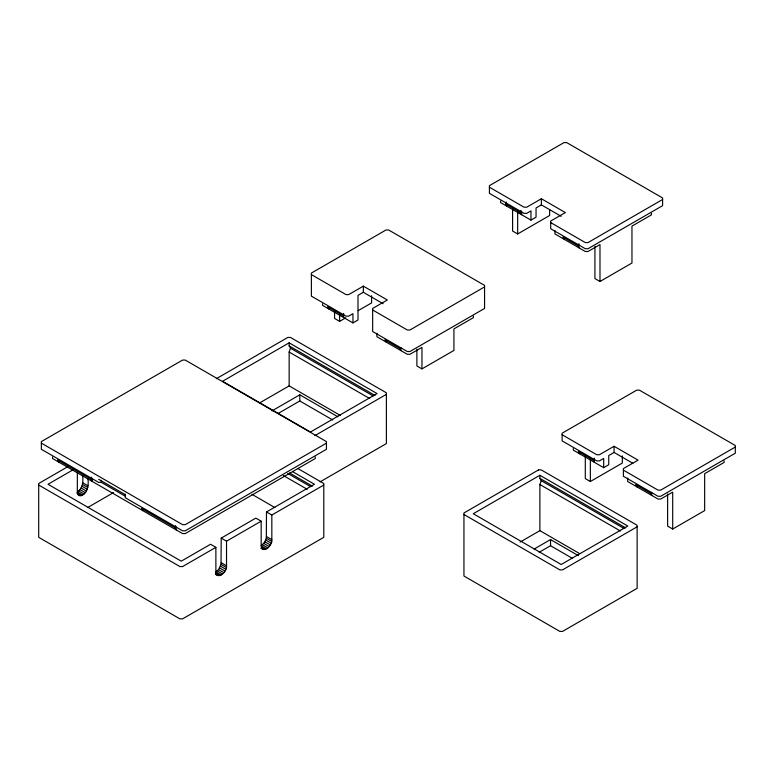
<?xml version="1.0" encoding="UTF-8"?>
<svg xmlns="http://www.w3.org/2000/svg" width="774" height="774" viewBox="0 0 774 774"><rect width="100%" height="100%" fill="white"/><g stroke="black" fill="none" stroke-linecap="round" stroke-linejoin="round"><path stroke-width="1.16" d="M87.994 478.767C88.594 484.514 88.207 491.703 82.663 495.031C80.283 496.869 76.936 494.925 77.332 491.954C82.886 488.626 83.263 481.438 82.663 475.691M261.167 521.183L226.53 541.181L226.53 565.794C227.711 571.28 217.3 580.713 215.878 571.947L218.539 569.577L221.025 564.41L221.209 538.104L255.846 518.106L261.167 521.183L261.167 545.796C262.599 554.571 273.009 545.128 271.829 539.642L271.829 515.029L323.784 485.037M266.498 548.872L261.167 545.796L264.94 541.819L266.314 538.259L266.498 511.953L314.457 484.263L292.649 471.676M92.251 478.361L92.251 481.438L90.926 479.135L91.584 477.21M176.182 526.813L176.182 529.89L174.847 527.587L175.514 525.662M340.434 415.503L289.147 385.897L289.147 352.054L290.473 348.203L289.147 345.901L289.147 342.824L222.535 381.272L310.461 432.037L377.064 393.579L289.147 342.824M506.999 206.271L505.664 203.968L506.331 202.043M521.657 211.66L521.657 214.737L520.322 212.424L520.989 210.509M579.658 553.613L539.884 530.654L539.884 484.505L541.21 480.664L539.884 478.351L539.884 475.275L473.272 513.733L561.198 564.498L627.801 526.039L539.884 475.275M383.149 303.727L363.335 292.291L358.004 295.368L358.004 319.981L352.944 322.903L352.944 313.673L348.687 316.14L346.017 316.14L311.38 296.142L311.38 273.067L385.984 229.994L388.645 229.994L484.563 285.374L484.563 308.449L409.959 351.522L407.298 351.522L372.662 331.524L372.662 308.449L387.319 299.983L363.335 286.138L348.687 294.604L346.017 294.604L311.38 274.606M216.323 378.709L287.812 337.435L290.473 337.435L386.39 392.815L386.39 443.579L320.078 481.863M67.841 466.674L38.7 483.498L38.7 537.33L179.907 618.861L182.577 618.861L323.784 537.33L323.784 483.498L297.884 468.541M561.179 216.323L541.374 204.887L536.043 207.964L536.043 217.194L530.983 220.116L530.983 210.886L526.717 213.353L524.056 213.353L489.42 193.355L489.42 185.663L564.014 142.59L566.684 142.59L662.602 197.97L662.602 205.661L587.998 248.735L585.328 248.735L550.691 228.736L550.691 221.045L565.349 212.579L541.374 198.734L526.717 207.2L524.056 207.2L489.42 187.202M73.143 469.76L48.027 484.263L181.242 561.179L210.547 544.257L215.878 547.334L215.878 571.947L221.209 575.024M334.562 311.264L334.562 318.443L339.622 321.365L345.814 317.795M358.188 310.655L371.597 302.905L371.597 295.726M512.591 208.419L512.591 231.039L517.661 233.961L549.627 215.501L549.627 209.551M260.006 402.712L289.147 385.897M87.578 507.58L113.594 492.554M484.563 286.912L409.959 329.985L407.298 329.985L372.662 309.987M271.984 410.878L299.799 394.817L337.919 416.818M278.166 413.461L299.799 400.971L332.772 420.001M662.602 199.508L587.998 242.581L585.328 242.581L550.691 222.583M416.886 349.229L416.886 365.976L421.956 368.898L453.922 350.438L453.922 328.902L473.369 317.679L473.369 316.14M314.902 435.627L386.39 394.353M594.925 246.422L594.925 278.572L599.985 281.494L631.961 263.034L631.961 226.114L651.408 214.891L651.408 213.353M326.444 443.134L185.238 524.666L182.577 524.666L41.361 443.134M215.878 547.334L182.577 566.558L179.907 566.558L38.7 485.037M632.842 463.278L614.072 452.442L608.741 455.518L608.741 464.748L603.681 467.67L603.681 458.44L599.415 460.898L596.754 460.898L562.118 440.899L562.118 433.208L636.721 390.144L639.382 390.144L735.3 445.514L735.3 453.206L660.696 496.279L658.035 496.279L623.399 476.281L623.399 468.589L638.057 460.133L614.072 446.288L599.415 454.744L596.754 454.744L562.118 434.746M585.299 455.963L585.299 478.593L590.359 481.515L622.335 463.055L622.335 455.905M520.109 542.071L539.884 530.654M534.05 549.095L550.537 539.575L578.352 555.635M539.207 552.268L550.537 545.728L572.17 558.218M735.3 447.053L660.696 490.126L658.035 490.126L623.399 470.128M637.128 526.804L562.524 569.877L559.863 569.877L463.945 514.497M667.623 493.967L667.623 526.117L672.693 529.039L704.659 510.588L704.659 473.669L724.106 462.436L724.106 460.898M125.291 496.211L101.307 482.366L98.646 482.366L41.361 449.288L41.361 441.596L182.577 360.074L185.238 360.074L326.444 441.596L326.444 449.288L185.238 530.819L182.577 530.819L125.291 497.75L125.291 494.16M505.664 203.968L520.322 212.424M530.983 220.116L500.604 202.585L500.604 201.047M352.944 322.903L322.574 305.372L322.574 303.834M603.681 467.67L573.311 450.129L573.311 448.591M539.884 478.351L625.711 527.907M541.21 480.664L623.902 528.4M539.884 484.505L620.477 531.041M289.147 345.901L374.974 395.446M290.473 348.203L373.165 395.949M289.147 352.054L369.74 398.581M289.534 472.953L312.377 486.14M287.744 473.456L310.597 486.653M283.303 475.507L307.191 489.294M252.014 494.363L274.905 507.58M266.498 511.953L271.829 515.029M266.498 536.566L271.829 539.642M266.314 538.259L271.645 541.336M265.782 540.049L271.113 543.125M264.94 541.819L270.271 544.896M263.837 543.435L269.168 546.512M262.55 544.79L267.881 547.866M261.564 547.402L265.124 549.453M261.167 548.05L263.837 549.588M260.954 548.215L262.734 549.24M221.209 538.104L226.53 541.181M98.646 479.29L125.291 494.673M90.926 479.135L57.615 459.901L58.95 462.213M174.847 527.587L141.545 508.363L142.871 510.666M82.663 482.724L87.994 485.801M221.209 562.717L226.53 565.794M82.479 484.427L87.81 487.504M221.025 564.41L226.356 567.487M81.947 486.217L87.278 489.294M220.493 566.2L225.824 569.277M81.096 487.978L86.427 491.055M219.642 567.971L224.973 571.038M79.993 489.594L85.324 492.67M218.539 569.577L223.87 572.654M78.716 490.948L84.037 494.025M217.252 570.941L222.583 574.018M82.663 495.031L77.332 491.954L77.332 472.034M76.839 493.057L81.28 495.621M215.385 573.041L219.826 575.604M78.222 494.721L79.993 495.747M215.878 574.192L218.539 575.73M215.665 574.366L217.436 575.392M564.285 239.35L562.95 237.037L577.607 245.503L578.933 247.806L578.933 243.704M636.983 486.894L635.657 484.592L650.305 493.048L651.64 495.36L651.64 492.283M579.707 453.825L578.371 451.513L593.029 459.979L594.355 462.281L594.355 458.179M386.245 342.137L384.92 339.825L399.568 348.29L400.903 350.593L400.903 347.516M328.969 309.058L327.634 306.756L342.292 315.212L343.617 317.524L343.617 313.422M672.693 529.039L672.693 492.129L660.696 499.046L658.035 499.046L627.666 481.515L627.666 478.051M614.072 446.288L614.072 452.442M599.985 281.494L599.985 244.574L587.998 251.502L585.328 251.502L554.958 233.961L554.958 230.507M590.359 458.885L590.359 481.515M550.537 539.575L550.537 545.728M541.374 198.734L541.374 204.887M517.661 211.341L517.661 233.961M421.956 368.898L421.956 347.362L409.959 354.289L407.298 354.289L376.928 336.748L376.928 333.284M363.335 286.138L363.335 292.291M339.622 314.186L339.622 321.365M315.26 456.979L315.26 458.518L185.238 533.586L182.577 533.586L52.555 458.518L52.555 456.979M299.799 394.817L299.799 400.971M101.307 480.315L101.307 482.366M538.549 469.895L463.945 512.959L463.945 576.03L559.863 631.41L562.524 631.41L637.128 588.337L637.128 525.265L541.21 469.895L538.549 469.895"/></g></svg>
